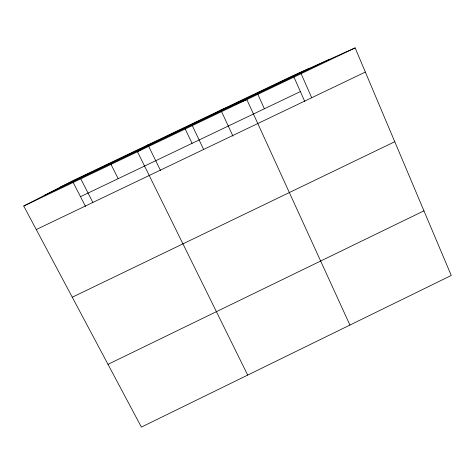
<?xml version="1.0" encoding="UTF-8"?>
<svg xmlns="http://www.w3.org/2000/svg" width="475" height="475" viewBox="0 0 475 475"><rect width="100%" height="100%" fill="white"/><g stroke="black" fill="none" stroke-linecap="round" stroke-linejoin="round"><path stroke-width="0.71" d="M147.957 144.851L137.501 151.762L247.689 375.084M23.75 206.043L72.372 180.916L293.277 75.513L355.14 47.898L451.25 275.476L141.39 427.102L23.75 206.043L355.14 47.898M107.991 364.349L423.949 210.835M72.271 297.225L394.761 141.722M36.254 229.544L365.346 72.069M60.378 187.114L308.59 68.679M44.442 195.35L328.884 59.618M80.489 196.68L300.372 91.58M73.049 182.234L85.548 206.494M80.768 178.838L92.868 202.451M110.889 164.172L118.168 178.671M148.604 146.175L160.562 170.596M185.096 128.761L192.06 143.349M192.298 125.608L203.627 149.453M232.97 136.123L220.845 110.075L246.84 99.584L349.927 325.06M257.723 94.103L264.385 108.781M293.865 76.855L304.855 101.721M301.114 73.678L311.695 97.743"/></g></svg>
